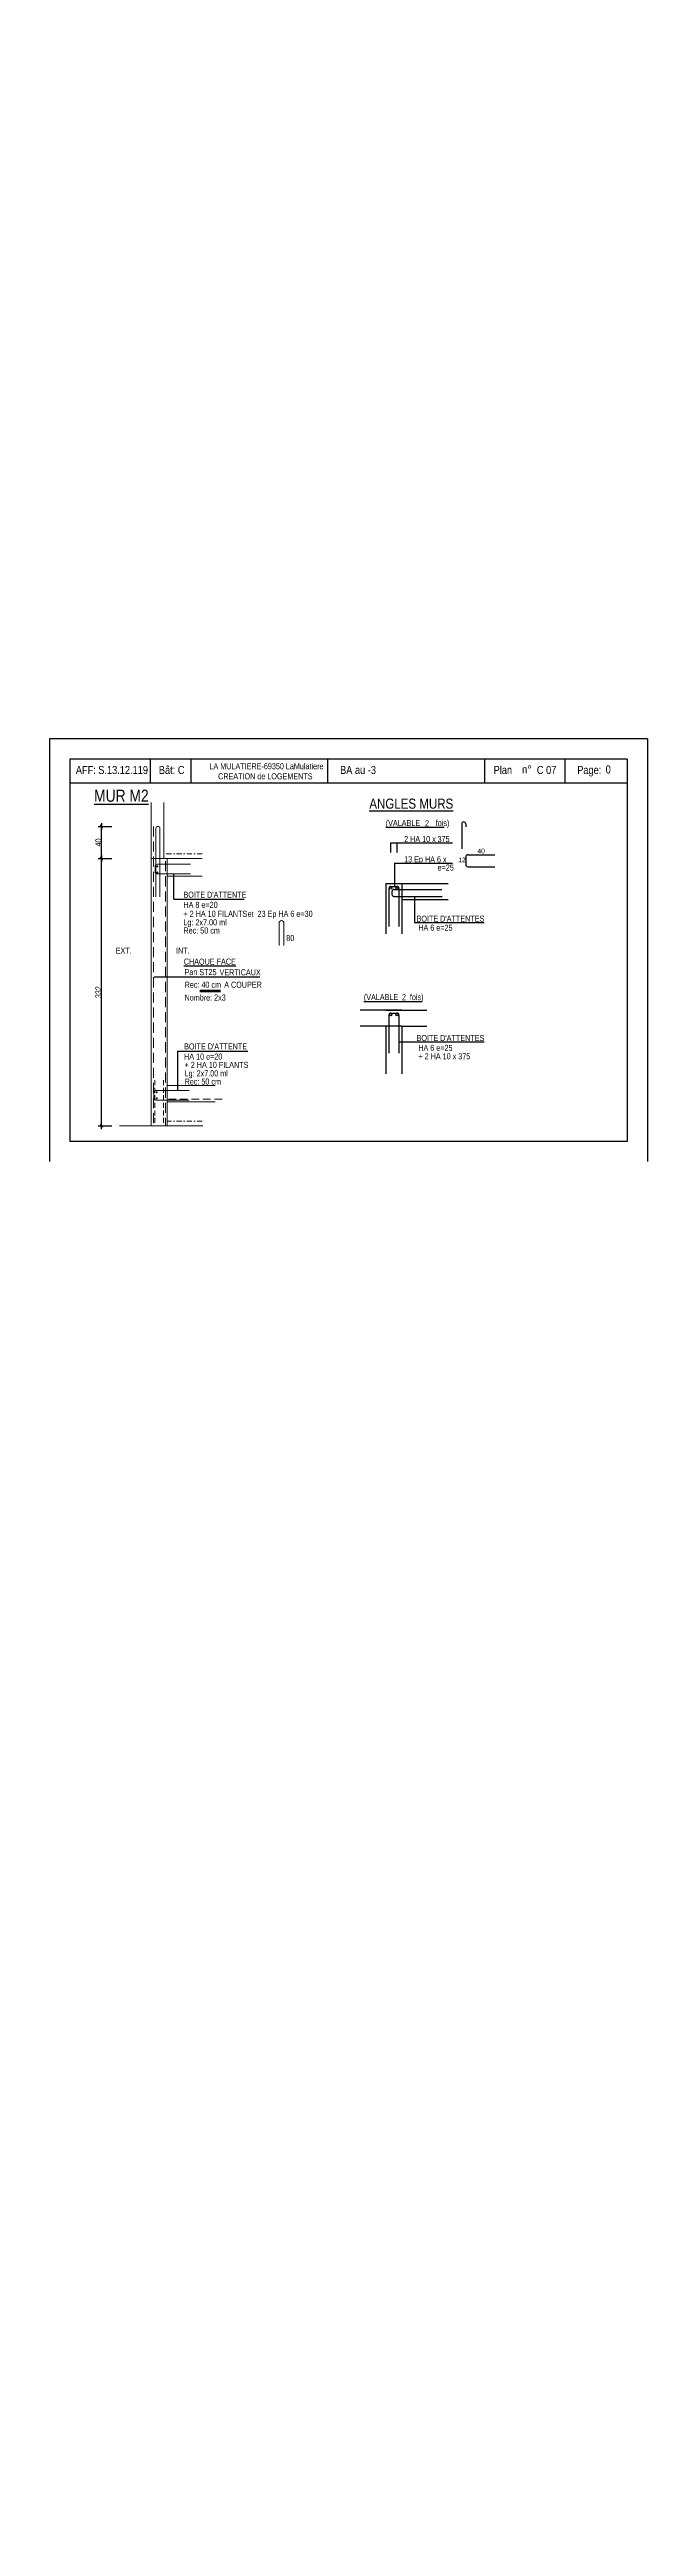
# Model space of a CAD drawing. Header units: metres. Extents: x -9927 to 45032, y -190416 to 12166.
# Drawn here: x -4891 to -3406, y -102005 to -95851 of the extents above; entities that cross this region are included whole.
import ezdxf
from ezdxf.enums import TextEntityAlignment as Align

# ---------------------------------------------------------------- set-up
doc = ezdxf.new("R2010")
doc.units = ezdxf.units.M
doc.header["$PDMODE"] = 65
for name, pattern in [('CACHE', [9.525, 6.35, -3.175]), ('CACHE2', [0.1875, 0.125, -0.0625]), ('TIRETPT2', [12.7, 6.35, -3.175, 0, -3.175])]:
    doc.linetypes.add(name, pattern=pattern)
for name, color, linetype in [('01_cote_gen', 4, 'Continuous'), ('01_fenetres', 171, 'Continuous'), ('01_linteaux', 3, 'Continuous'), ('01_poch_murs', 251, 'Continuous'), ('01_sem', 42, 'Continuous'), ('01_texte', 230, 'Continuous'), ('AA_COTES', 2, 'Continuous')]:
    doc.layers.add(name, color=color, linetype=linetype)
doc.styles.add('STYLE2', font='ARIALN.TTF')
doc.dimstyles.new('JB25', dxfattribs={"dimscale": 0.1, "dimtxt": 150, "dimasz": 17, "dimexe": 0.1, "dimexo": 0.1, "dimgap": 0.09, "dimtad": 1, "dimdec": 1, "dimlfac": 0.5, "dimdsep": 46, "dimtxsty": 'STYLE2', "dimblk1": 'BOND_G', "dimblk2": 'BOND_D', "dimsah": 1, "dimcen": 1.5, "dimdle": 0.01, "dimse1": 1, "dimse2": 1, "dimclrd": 4, "dimclre": 2, "dimclrt": 5, "dimadec": 0, "dimazin": 0, "dimtfac": 2.333333, "dimtdec": 1, "dimtix": 1, "dimtmove": 2, "dimatfit": 3, "dimldrblk": 'BOND_G', "dimfxl": 1, "dimtolj": 1, "dimtzin": 0, "dimarcsym": 0})

# ---------------------------------------------------------------- blocks, each defined once
blk = doc.blocks.new('BOND_G')
at = {"layer": 'AA_COTES', "color": 0}
for p, q in [((5, 0), (-5, 0)), ((1.8, 1.8), (-1.8, -1.8)), ((0, -5), (0, 15))]:
    blk.add_line(p, q, dxfattribs=at)
blk = doc.blocks.new('BOND_D')
at = {"layer": 'AA_COTES', "color": 0}
for p, q in [((5, 0), (-5, 0)), ((-1.8, -1.8), (1.8, 1.8)), ((0, 5), (0, -15))]:
    blk.add_line(p, q, dxfattribs=at)
blk = doc.blocks.new('*D878')
at = {"layer": '01_cote_gen', "color": 4, "linetype": 'Continuous', "lineweight": -2, "transparency": 16777216}
blk.add_line((-4761.7, -98523.7), (-4761.7, -97863.1), dxfattribs=at)
at = {"layer": 'DEFPOINTS', "color": 0, "linetype": 'Continuous', "lineweight": 0, "transparency": 16777216}
for p in [(-4761.7, -97861.4), (-4627, -97861.4), (-4627, -98525.4)]:
    blk.add_point(p, dxfattribs=at)
at = {"layer": '01_cote_gen', "color": 4, "linetype": 'Continuous', "lineweight": -2, "transparency": 16777216, "xscale": 1.7, "yscale": 1.7, "zscale": 1.7}
for name, p, rotation in [('BOND_D', (-4761.7, -97861.4), 90), ('BOND_G', (-4761.7, -98525.4), 270)]:
    blk.add_blockref(name, p, dxfattribs=dict(at, rotation=rotation))
at = {"layer": '01_cote_gen', "color": 5, "linetype": 'Continuous', "lineweight": 0, "transparency": 16777216, "insert": (-4769.4, -98193.4), "char_height": 15, "attachment_point": 5, "rotation": 90, "style": 'STYLE2'}
blk.add_mtext('\\A1;332', dxfattribs=at)
blk = doc.blocks.new('*D879')
at = {"layer": '01_cote_gen', "color": 4, "linetype": 'Continuous', "lineweight": -2, "transparency": 16777216}
blk.add_line((-4761.7, -97859.7), (-4761.7, -97783.2), dxfattribs=at)
at = {"layer": 'DEFPOINTS', "color": 0, "linetype": 'Continuous', "lineweight": 0, "transparency": 16777216}
for p in [(-4761.7, -97781.5), (-4708.1, -97781.5), (-4722, -97861.4)]:
    blk.add_point(p, dxfattribs=at)
at = {"layer": '01_cote_gen', "color": 4, "linetype": 'Continuous', "lineweight": -2, "transparency": 16777216, "xscale": 1.7, "yscale": 1.7, "zscale": 1.7}
for name, p, rotation in [('BOND_D', (-4761.7, -97781.5), 90), ('BOND_G', (-4761.7, -97861.4), 270)]:
    blk.add_blockref(name, p, dxfattribs=dict(at, rotation=rotation))
at = {"layer": '01_cote_gen', "color": 5, "linetype": 'Continuous', "lineweight": 0, "transparency": 16777216, "insert": (-4769.4, -97821.4), "char_height": 15, "attachment_point": 5, "rotation": 90, "style": 'STYLE2'}
blk.add_mtext('\\A1;40', dxfattribs=at)
blk = doc.blocks.new('*D880')
at = {"layer": '01_cote_gen', "color": 4, "linetype": 'Continuous', "lineweight": -2, "transparency": 16777216}
blk.add_line((-4761.7, -97859.7), (-4761.7, -97783.2), dxfattribs=at)
at = {"layer": 'DEFPOINTS', "color": 0, "linetype": 'Continuous', "lineweight": 0, "transparency": 16777216}
for p in [(-4761.7, -97781.5), (-4708.1, -97781.5), (-4722, -97861.4)]:
    blk.add_point(p, dxfattribs=at)
at = {"layer": '01_cote_gen', "color": 4, "linetype": 'Continuous', "lineweight": -2, "transparency": 16777216, "xscale": 1.7, "yscale": 1.7, "zscale": 1.7}
for name, p, rotation in [('BOND_D', (-4761.7, -97781.5), 90), ('BOND_G', (-4761.7, -97861.4), 270)]:
    blk.add_blockref(name, p, dxfattribs=dict(at, rotation=rotation))
at = {"layer": '01_cote_gen', "color": 5, "linetype": 'Continuous', "lineweight": 0, "transparency": 16777216, "insert": (-4769.4, -97821.4), "char_height": 15, "attachment_point": 5, "rotation": 90, "style": 'STYLE2'}
blk.add_mtext('\\A1;40', dxfattribs=at)
blk = doc.blocks.new('*D1674')
at = {"layer": '01_poch_murs', "color": 4, "lineweight": -2, "transparency": 16777216}
blk.add_line((-3731, 82.3), (-3704.4, 82.3), dxfattribs=at)
at = {"layer": 'DEFPOINTS', "color": 0, "lineweight": 0, "transparency": 16777216}
for p in [(-3702.7, 82.3), (-3732.7, 0), (-3702.7, -169936.7)]:
    blk.add_point(p, dxfattribs=at)
at = {"layer": '01_poch_murs', "color": 4, "lineweight": -2, "transparency": 16777216, "xscale": 1.7, "yscale": 1.7, "zscale": 1.7, "rotation": 180}
blk.add_blockref('BOND_G', (-3732.7, 82.3), dxfattribs=at)
at = {"layer": '01_poch_murs', "color": 4, "lineweight": -2, "transparency": 16777216, "xscale": 1.7, "yscale": 1.7, "zscale": 1.7}
blk.add_blockref('BOND_D', (-3702.7, 82.3), dxfattribs=at)
at = {"layer": '01_poch_murs', "color": 5, "transparency": 16777216, "insert": (-3717.7, 90), "char_height": 15, "attachment_point": 5, "style": 'STYLE2'}
blk.add_mtext('\\A1;15', dxfattribs=at)

msp = doc.modelspace()

# ---------------------------------------------------------------- linework, layer by layer
at = {"layer": '01_cote_gen', "color": 2, "linetype": 'CACHE2', "lineweight": 0, "ltscale": 100}
for p, q in [((-4629.5, -98411.98), (-4629.5, -98525.38)), ((-4608.14, -98411.98), (-4608.14, -98525.38))]:
    msp.add_line(p, q, dxfattribs=at)
at = {"layer": '01_fenetres', "ltscale": 30}
for p, q in [((-4840.85, -97614.09), (-4840.85, -98564.09)), ((-4840.85, -97614.09), (-4840.85, -98564.09)), ((-4840.85, -97614.09), (-4840.85, -98564.09)), ((-3455.85, -97614.09), (-4840.85, -97614.09)), ((-4640.85, -97614.09), (-4640.85, -97674.09)), ((-4540.35, -97614.09), (-4540.35, -97674.09)), ((-4200.18, -97614.09), (-4200.18, -97674.09)), ((-3809.99, -97674.09), (-3809.99, -97614.09)), ((-3609.99, -97674.09), (-3609.99, -97614.09)), ((-3455.85, -97614.09), (-3455.85, -98564.09)), ((-3455.85, -97674.09), (-4840.85, -97674.09)), ((-3455.85, -98564.09), (-4840.85, -98564.09))]:
    msp.add_line(p, q, dxfattribs=at)
at = {"layer": '01_linteaux', "linetype": 'Continuous'}
for p, q in [((-3867.23, -97775.32), (-3867.23, -97837.5)), ((-3857.23, -97775.32), (-3857.23, -97782.74)), ((-3857.12, -97857.05), (-3857.12, -97876.66)), ((-3852.12, -97852.05), (-3784.54, -97852.05)), ((-3852.12, -97881.66), (-3784.54, -97881.66)), ((-4055.57, -97922.9), (-4055.57, -98048.6)), ((-4055.57, -97922.9), (-3901.13, -97922.9)), ((-4048.07, -97935.4), (-4048.07, -98030.4)), ((-4043.07, -97930.4), (-4028.07, -97930.4)), ((-4040.57, -97943.16), (-4040.57, -97950.4)), ((-4035.57, -97938.16), (-3916.51, -97938.16)), ((-4035.57, -97955.4), (-3915.57, -97955.4)), ((-4023.07, -97935.4), (-4023.07, -98030.4)), ((-4015.57, -97922.9), (-4015.57, -98048.6)), ((-4015.57, -97962.9), (-3901.13, -97962.9)), ((-4015.57, -98237.6), (-4119, -98237.6)), ((-4055.57, -98237.6), (-3953.84, -98237.6)), ((-4048.07, -98250.1), (-4048.07, -98345.1)), ((-4043.07, -98245.1), (-4028.07, -98245.1)), ((-4023.07, -98250.1), (-4023.07, -98345.1)), ((-4015.57, -98277.6), (-4119, -98277.6)), ((-4055.57, -98277.6), (-4055.57, -98396.16)), ((-4015.57, -98277.6), (-4015.57, -98396.16)), ((-4015.57, -98277.6), (-3953.84, -98277.6))]:
    msp.add_line(p, q, dxfattribs=at)
for centre in [(-4043.4, -97934.72), (-4027.73, -97934.72), (-4043.4, -98249.42), (-4027.73, -98249.42)]:
    msp.add_circle(centre, 3, dxfattribs=at)
for centre, start, end in [((-3862.23, -97775.32), 90, 180), ((-3862.23, -97775.32), 0, 90), ((-3852.12, -97857.05), 90, 180), ((-3852.12, -97876.66), 180, 270), ((-4043.07, -97935.4), 90, 180), ((-4035.57, -97943.16), 90, 180), ((-4035.57, -97950.4), 180, 270), ((-4028.07, -97935.4), 0, 90), ((-4043.07, -98250.1), 90, 180), ((-4028.07, -98250.1), 0, 90)]:
    msp.add_arc(centre, 5, start, end, dxfattribs=at)
at = {"layer": '01_sem', "color": 2, "lineweight": 0, "ltscale": 7}
for p, q in [((-4638.78, -97721.68), (-4638.78, -98525.38)), ((-4606.78, -97721.68), (-4606.78, -97861.38)), ((-4626.61, -97786.38), (-4626.61, -97956.44)), ((-4616.61, -97786.38), (-4616.61, -97956.44)), ((-4511.61, -97861.38), (-4638.78, -97861.38)), ((-4628.6, -97881.38), (-4628.6, -97893.38)), ((-4622.6, -97875.38), (-4540.6, -97875.38)), ((-4622.6, -97899.38), (-4540.6, -97899.38)), ((-4598.78, -97861.38), (-4598.78, -98525.38)), ((-4511.45, -97905.39), (-4598.78, -97905.39)), ((-4320.79, -98021.55), (-4320.79, -98077.7)), ((-4308.79, -98021.55), (-4308.79, -98077.7)), ((-4632.18, -98443.36), (-4632.18, -98455.36)), ((-4626.18, -98437.36), (-4544.18, -98437.36)), ((-4598.78, -98425.38), (-4479.88, -98425.38)), ((-4622.97, -98461.36), (-4626.18, -98461.36)), ((-4626.18, -98461.36), (-4544.18, -98461.36)), ((-4598.78, -98465.38), (-4479.88, -98465.38)), ((-4510.14, -98525.38), (-4716.91, -98525.38))]:
    msp.add_line(p, q, dxfattribs=at)
at = {"layer": '01_sem', "color": 5, "linetype": 'CACHE2', "lineweight": 0, "ltscale": 200}
for p, q in [((-4632.78, -97781.38), (-4632.78, -98525.38)), ((-4603.26, -97867.85), (-4603.26, -98525.38))]:
    msp.add_line(p, q, dxfattribs=at)
at = {"layer": '01_sem', "color": 2, "linetype": 'TIRETPT2', "lineweight": 0, "ltscale": 2}
for p, q in [((-4511.61, -97849.38), (-4606.78, -97849.38)), ((-4511.61, -98513.38), (-4598.78, -98513.38))]:
    msp.add_line(p, q, dxfattribs=at)
at = {"layer": '01_sem', "color": 2, "linetype": 'CACHE', "lineweight": 0, "ltscale": 3}
msp.add_line((-4595.48, -98459.28), (-4458.89, -98459.28), dxfattribs=at)
at = {"layer": '01_sem', "color": 2, "lineweight": 0, "ltscale": 7, "const_width": 2.5, "flags": 128}
for points in [[(-4624.4, -97896.04, 1), (-4621.9, -97896.04, 1)], [(-4624.33, -97880.71, 1), (-4621.83, -97880.71, 1)], [(-4623.39, -98441.8, -1), (-4625.89, -98441.8, -1)], [(-4623.32, -98457.12, -1), (-4625.82, -98457.12, -1)]]:
    msp.add_lwpolyline(points, format="xyb", close=True, dxfattribs=at)
at = {"layer": '01_sem', "color": 2, "lineweight": 0, "ltscale": 7}
for centre, radius, start, end in [((-4621.61, -97786.38), 5, 0, 180), ((-4622.6, -97881.38), 6, 90, 180), ((-4622.6, -97893.38), 6, 180, 270), ((-4314.79, -98021.55), 6, 90, 180), ((-4314.79, -98021.55), 6, 0, 90), ((-4626.18, -98443.36), 6, 90, 180), ((-4626.18, -98455.36), 6, 180, 270)]:
    msp.add_arc(centre, radius, start, end, dxfattribs=at)
at = {"layer": '01_texte', "ltscale": 30}
for p, q in [((-4890.85, -97564.09), (-4890.85, -98614.09)), ((-3405.85, -97564.09), (-4890.85, -97564.09)), ((-3405.85, -97564.09), (-3405.85, -98614.09))]:
    msp.add_line(p, q, dxfattribs=at)
at = {"layer": '01_texte'}
for p, q in [((-4043.28, -97846.39), (-4043.28, -97822.34)), ((-4043.28, -97822.34), (-3890.31, -97822.34)), ((-4027.87, -97846.39), (-4027.87, -97822.34)), ((-4582.03, -97962.55), (-4582.03, -97899.38)), ((-4033.69, -97872.65), (-3890.31, -97872.65)), ((-4033.69, -97872.65), (-4033.69, -97930.4)), ((-4582.03, -97962.55), (-4407.24, -97962.55)), ((-3984.84, -97955.4), (-3984.84, -98020.08)), ((-3984.84, -98020.08), (-3811.75, -98020.08)), ((-4631.23, -98155.01), (-4368.71, -98155.01)), ((-4466.02, -98189.19), (-4517.78, -98189.19)), ((-4466.02, -98192.5), (-4517.78, -98192.5)), ((-4023.07, -98316.66), (-3811.75, -98316.66)), ((-4573.1, -98339.46), (-4398.31, -98339.46)), ((-4573.1, -98339.46), (-4573.1, -98437.36))]:
    msp.add_line(p, q, dxfattribs=at)

# ---------------------------------------------------------------- texts
at = {"layer": '01_texte', "style": 'STYLE2'}
for s, height, p in [('AFF:', 20, (-4825.56, -97651.24)), ('S.13.12.119', 20, (-4769.89, -97651.24)), ('Bât: C', 20, (-4619.39, -97651.24)), ('LA MULATIERE-69350 LaMulatiere', 15, (-4493.66, -97639.37)), ('CREATION de LOGEMENTS', 15, (-4472.18, -97664.37)), ('BA au -3', 20, (-4169.24, -97651.24)), ('Plan', 20, (-3787.94, -97651.24)), ('n%%D', 20, (-3717.26, -97649.8)), (' C 07', 20, (-3686.91, -97651.24)), ('Page:', 20, (-3580.27, -97651.24)), ('0', 20, (-3509.59, -97649.8)), ('%%UMUR M2', 30, (-4780.27, -97720.16)), ('%%UANGLES MURS', 25, (-4096.62, -97737.39)), ('%%U(VALABLE            ', 15, (-4055.86, -97780.54)), ('2', 15, (-3958.42, -97781.12)), ('  fois)', 15, (-3941.61, -97780.54)), ('2 HA 10 x', 15, (-4010.13, -97820.32)), ('375', 15, (-3927.23, -97820.32)), ('40', 12, (-3828.06, -97848.5)), ('13 Ep HA 6 x', 15, (-4010.13, -97870.62)), ('e=25', 15, (-3927.06, -97891.1)), ('12', 12, (-3875.58, -97870.71)), ("BOITE D'ATTENTE", 15, (-4558.31, -97958.68)), ('+ 2 HA 10 FILANTS', 15, (-4558.31, -98006.13)), ('HA 8 e=20', 15, (-4558.31, -97983.83)), ('Lg: 2x7.00 ml', 15, (-4558.31, -98027.26)), ('et  23 Ep HA 6 e=30', 15, (-4399.03, -98006.13)), ('EXT.', 15, (-4726.53, -98097.55)), ('INT.', 15, (-4576.45, -98097.55)), ('Rec: 50 cm', 15, (-4558.31, -98047.55)), ('80', 15, (-4302.91, -98066.3)), ('%%UCHAQUE FACE', 15, (-4557.42, -98124.76)), (' Pan ST25  ', 15, (-4560.55, -98150.89)), ('VERTICAUX', 15, (-4468.6, -98151.5)), ('Nombre: 2x3', 15, (-4555.63, -98214.08)), ('Rec: 40 cm', 15, (-4555.36, -98182.17)), ('A COUPER', 15, (-4457.01, -98182.23)), ('%%U(VALABLE            ', 15, (-4110.17, -98213.01)), ('2', 15, (-4015.6, -98213.16)), ('fois)', 15, (-3995.92, -98213.01)), ("BOITE D'ATTENTE", 15, (-4556.59, -98335.59)), ('HA 10 e=20', 15, (-4556.59, -98360.73)), ('+ 2 HA 10 FILANTS', 15, (-4555.43, -98381.42)), ('Lg: 2x7.00 ml', 15, (-4555.43, -98402.56)), ('Rec: 50 cm', 15, (-4555.43, -98422.85))]:
    msp.add_text(s, height=height, dxfattribs=at).set_placement(p)
for s, p in [("BOITE D'ATTENTES", (-3810.98, -98018.06)), ('HA 6 e=25', (-3890.04, -98040.53)), ("BOITE D'ATTENTES", (-3810.98, -98314.63)), ('HA 6 e=25', (-3890.04, -98339.18)), ('+ 2 HA 10 x 375', (-3845.84, -98359.96))]:
    msp.add_text(s, height=15, dxfattribs=at).set_placement(p, align=Align.RIGHT)

# ---------------------------------------------------------------- dimensions: what is measured, and where the dimension line sits
at = {"layer": '01_cote_gen', "linetype": 'Continuous', "lineweight": 0}
for base, p1, p2, picture, middle in [((-4761.73, -97781.46), (-4721.96, -97861.38), (-4708.1, -97781.46), '*D879', (-4769.39, -97821.42)), ((-4761.73, -97781.46), (-4721.96, -97861.38), (-4708.1, -97781.46), '*D880', (-4769.39, -97821.42)), ((-4761.73, -97861.38), (-4627.04, -98525.38), (-4627.04, -97861.38), '*D878', (-4769.39, -98193.38))]:
    dim = msp.add_linear_dim(base=base, p1=p1, p2=p2, angle=90, dimstyle='JB25', dxfattribs=at)
    dim.commit()
    dim.dimension.update_dxf_attribs({"geometry": picture, "text_midpoint": middle})
at = {"layer": '01_poch_murs'}
dim = msp.add_linear_dim(base=(-3702.71, 82.34), p1=(-3732.67, 0), p2=(-3702.71, -169936.7), dimstyle='JB25', dxfattribs=at)
dim.commit()
dim.dimension.update_dxf_attribs({"geometry": '*D1674', "text_midpoint": (-3717.69, 90)})

doc.saveas('drawing.dxf')
